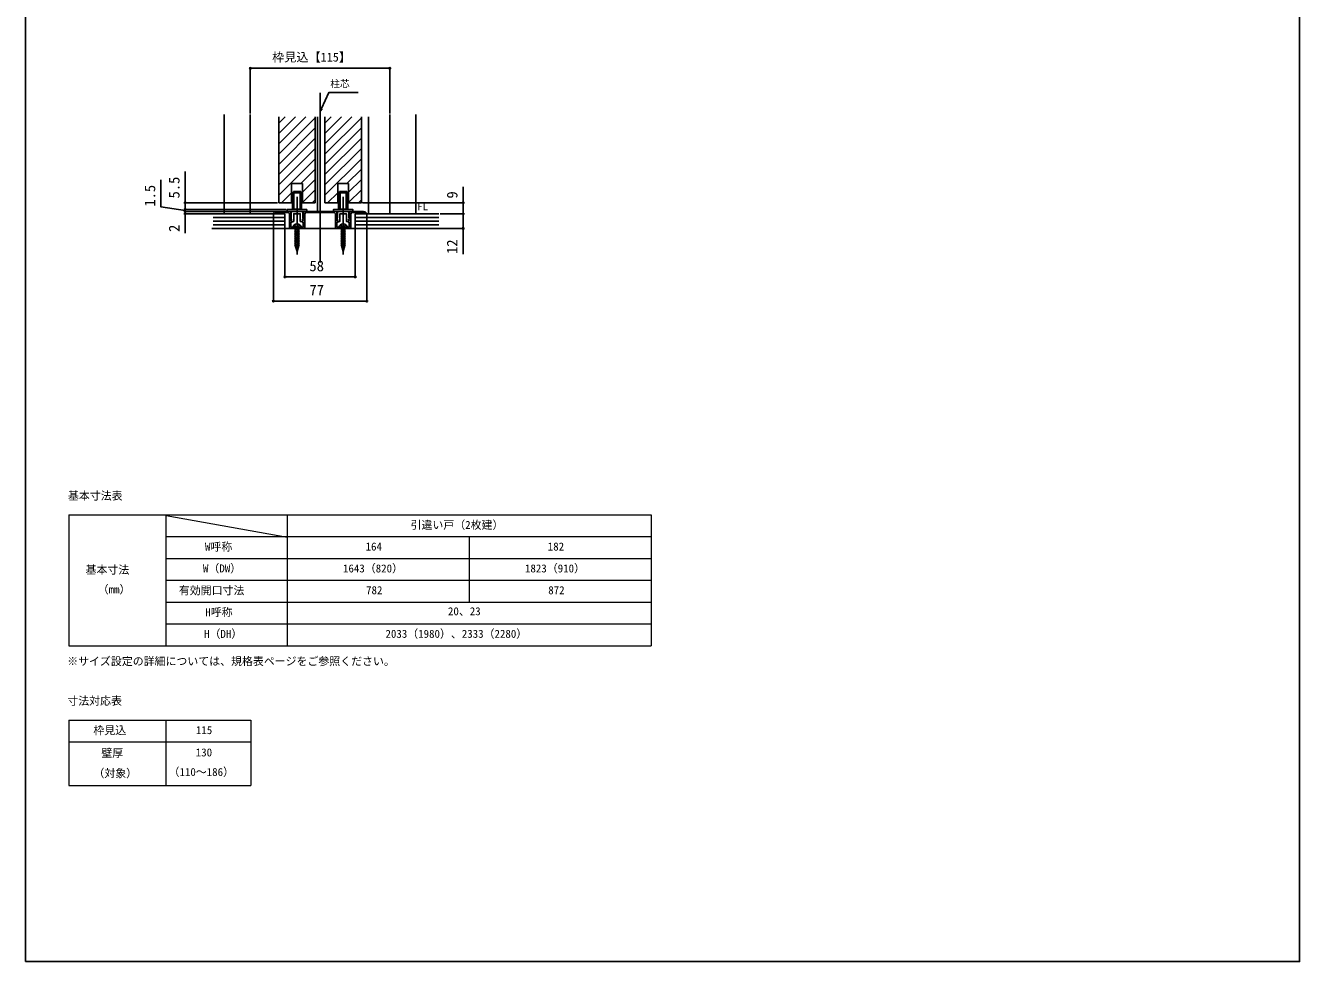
# Model space of a CAD drawing. Units: millimetres, scale not verified. Extents: x -525 to 525, y -783 to 779.
# Drawn here: x -525 to 525, y -783 to -11 of the extents above; entities that cross this region are included whole.
import ezdxf
from ezdxf.enums import TextEntityAlignment as Align

# ---------------------------------------------------------------- set-up
doc = ezdxf.new("R2010")
doc.units = ezdxf.units.MM
doc.header["$LTSCALE"] = 4
doc.layers.add('0-1_TABLE1', color=7, linetype='Continuous', lineweight=18)
for name, color, linetype in [('0-2_USER1', 3, 'Continuous'), ('0-3_YKK_11', 7, 'Continuous'), ('0-5_YKK_12', 2, 'Continuous'), ('0-6_YKK_13', 4, 'Continuous'), ('0-8_YKK_D', 6, 'Continuous'), ('0-9_YKK_ZWAK', 7, 'Continuous'), ('0-A_YSS_K', 3, 'Continuous')]:
    doc.layers.add(name, color=color, linetype=linetype)
doc.styles.add('ＭＳ ゴシック', font='')
doc.styles.get('ＭＳ ゴシック').set_extended_font_data('MS Gothic')

msp = doc.modelspace()

# ---------------------------------------------------------------- linework, layer by layer
at = {"layer": '0-1_TABLE1'}
for p, q in [((-489.374, -414.844), (-9.374, -414.844)), ((-489.374, -414.844), (-489.374, -522.844)), ((-409.374, -414.844), (-409.374, -522.844)), ((-409.144, -415.404), (-309.144, -433.404)), ((-309.374, -414.844), (-309.374, -522.844)), ((-9.374, -414.844), (-9.374, -522.844)), ((-409.374, -432.844), (-9.374, -432.844)), ((-159.374, -432.844), (-159.374, -486.844)), ((-409.374, -450.844), (-9.374, -450.844)), ((-409.374, -468.844), (-9.374, -468.844)), ((-409.374, -486.844), (-9.374, -486.844)), ((-409.374, -504.844), (-9.374, -504.844)), ((-489.374, -522.844), (-9.374, -522.844)), ((-489.374, -584.242), (-339.374, -584.242)), ((-489.374, -584.242), (-489.374, -638.242)), ((-409.374, -584.242), (-409.374, -638.242)), ((-339.374, -584.242), (-339.374, -638.242)), ((-489.374, -602.242), (-339.374, -602.242)), ((-489.374, -638.242), (-339.374, -638.242))]:
    msp.add_line(p, q, dxfattribs=at)
at = {"layer": '0-3_YKK_11'}
for points in [[(-320.521, -166.058), (-320.702, -166.443), (-320.702, -166.686), (-319.801, -166.686), (-319.625, -166.629)], [(-306.256, -171.686), (-306.006, -171.083), (-306.502, -170.586), (-306.502, -164.686), (-316.702, -164.686)], [(-316.702, -165.686), (-308.502, -165.686), (-307.502, -166.686), (-307.502, -178.686), (-294.902, -178.686), (-294.902, -166.686), (-293.902, -165.686), (-282.202, -165.686), (-270.502, -165.686), (-269.502, -166.686), (-269.502, -178.686), (-256.902, -178.686), (-256.902, -166.686), (-255.902, -165.686), (-247.702, -165.686)], [(-268.502, -164.686), (-282.202, -164.686), (-295.902, -164.686), (-295.902, -170.586), (-296.399, -171.083), (-296.149, -171.686)], [(-268.256, -171.686), (-268.006, -171.083), (-268.502, -170.586), (-268.502, -164.686)], [(-247.702, -164.686), (-257.902, -164.686), (-257.902, -170.586), (-258.399, -171.083), (-258.149, -171.686)], [(-244.779, -166.629), (-244.604, -166.686), (-243.702, -166.686), (-243.702, -166.443), (-243.884, -166.058)], [(-296.163, -172.286), (-296.39, -172.373), (-296.952, -172.936), (-296.952, -173.686), (-296.102, -173.686), (-296.102, -177.686), (-300.744, -177.686), (-300.927, -177.806), (-301.477, -177.806), (-301.661, -177.686), (-306.302, -177.686), (-306.302, -173.686), (-305.452, -173.686), (-305.452, -172.936), (-306.015, -172.373), (-306.242, -172.286)], [(-258.163, -172.286), (-258.39, -172.373), (-258.952, -172.936), (-258.952, -173.686), (-258.102, -173.686), (-258.102, -177.686), (-262.744, -177.686), (-262.927, -177.806), (-263.477, -177.806), (-263.661, -177.686), (-268.302, -177.686), (-268.302, -173.686), (-267.452, -173.686), (-267.452, -172.936), (-268.015, -172.373), (-268.242, -172.286)]]:
    msp.add_lwpolyline(points, dxfattribs=at)
for points in [[(-296.502, -164.686), (-305.902, -164.686), (-305.902, -167.686), (-305.902, -170.132), (-306.078, -170.405), (-306.14, -170.748), (-305.59, -171.298), (-305.751, -171.686), (-306.115, -171.686), (-306.228, -171.96), (-305.202, -172.986), (-303.902, -172.986), (-303.902, -166.686), (-301.202, -166.686), (-298.502, -166.686), (-298.502, -172.986), (-297.202, -172.986), (-296.177, -171.96), (-296.29, -171.686), (-296.654, -171.686), (-296.815, -171.298), (-296.265, -170.748), (-296.327, -170.405), (-296.502, -170.132), (-296.502, -167.686)], [(-258.502, -164.686), (-267.902, -164.686), (-267.902, -167.686), (-267.902, -170.132), (-268.078, -170.405), (-268.14, -170.748), (-267.59, -171.298), (-267.751, -171.686), (-268.115, -171.686), (-268.228, -171.96), (-267.202, -172.986), (-265.902, -172.986), (-265.902, -166.686), (-263.202, -166.686), (-260.502, -166.686), (-260.502, -172.986), (-259.202, -172.986), (-258.177, -171.96), (-258.29, -171.686), (-258.654, -171.686), (-258.815, -171.298), (-258.265, -170.748), (-258.327, -170.405), (-258.502, -170.132), (-258.502, -167.686)]]:
    msp.add_lwpolyline(points, close=True, dxfattribs=at)
for centre, radius, start, end in [((-316.702, -170.686), 6, 90, 129.5212), ((-316.702, -170.686), 5, 89.99998, 125.77484), ((-247.702, -170.686), 6, 50.4788, 90), ((-247.702, -170.686), 5, 54.22516, 90.00002), ((-306.256, -171.986), 0.3, 90.00001, 272.73384), ((-296.149, -171.986), 0.3, 267.26616, 89.99999), ((-268.256, -171.986), 0.3, 90.00001, 272.73384), ((-258.149, -171.986), 0.3, 267.26616, 89.99999)]:
    msp.add_arc(centre, radius, start, end, dxfattribs=at)
at = {"layer": '0-5_YKK_12'}
for p, q in [((-282.202, -206.709), (-282.202, -66.954)), ((-361.202, -84.886), (-361.202, -166.686)), ((-339.702, -166.686), (-339.702, -84.886)), ((-316.202, -157.686), (-316.202, -86.686)), ((-316.202, -91.956), (-310.933, -86.686)), ((-316.202, -100.441), (-302.448, -86.686)), ((-316.202, -108.926), (-293.962, -86.686)), ((-316.202, -117.412), (-286.202, -87.412)), ((-286.202, -86.686), (-286.202, -157.686)), ((-284.202, -86.686), (-284.202, -164.686)), ((-278.202, -86.686), (-278.202, -157.686)), ((-278.202, -91.956), (-272.933, -86.686)), ((-278.202, -100.441), (-264.448, -86.686)), ((-278.202, -108.926), (-255.962, -86.686)), ((-278.202, -117.412), (-248.202, -87.412)), ((-248.202, -86.686), (-248.202, -157.686)), ((-242.202, -86.686), (-242.202, -166.686)), ((-224.702, -166.686), (-224.702, -84.886)), ((-203.202, -84.886), (-203.202, -166.686)), ((-316.202, -125.897), (-286.202, -95.897)), ((-316.202, -134.382), (-286.202, -104.382)), ((-278.202, -125.897), (-248.202, -95.897)), ((-278.202, -134.382), (-248.202, -104.382)), ((-316.202, -142.867), (-286.202, -112.867)), ((-278.202, -142.867), (-248.202, -112.867)), ((-316.202, -151.353), (-286.202, -121.353)), ((-278.202, -151.353), (-248.202, -121.353)), ((-298.051, -141.686), (-286.202, -129.838)), ((-260.051, -141.686), (-248.202, -129.838)), ((-305.702, -157.686), (-305.702, -141.686)), ((-305.702, -141.686), (-296.702, -141.686)), ((-296.702, -148.823), (-286.202, -138.323)), ((-296.702, -157.686), (-296.702, -141.686)), ((-296.702, -157.308), (-286.202, -146.808)), ((-267.702, -157.686), (-267.702, -141.686)), ((-267.702, -141.686), (-258.702, -141.686)), ((-258.702, -148.823), (-248.202, -138.323)), ((-258.702, -157.686), (-258.702, -141.686)), ((-258.702, -157.308), (-248.202, -146.808)), ((-314.051, -157.686), (-305.702, -149.338)), ((-288.595, -157.686), (-286.202, -155.294)), ((-276.051, -157.686), (-267.702, -149.338)), ((-250.595, -157.686), (-248.202, -155.294)), ((-316.202, -157.686), (-305.702, -157.686)), ((-296.702, -157.686), (-286.202, -157.686)), ((-278.202, -157.686), (-267.702, -157.686)), ((-258.702, -157.686), (-248.202, -157.686)), ((-242.202, -166.365), (-242.202, -166.486))]:
    msp.add_line(p, q, dxfattribs=at)
at = {"layer": '0-6_YKK_13'}
for p, q in [((-304.952, -149.386), (-304.752, -149.186)), ((-297.652, -149.186), (-304.752, -149.186)), ((-304.202, -148.386), (-304.002, -148.186)), ((-304.202, -148.386), (-304.202, -149.186)), ((-304.202, -148.386), (-298.202, -148.386)), ((-304.002, -148.186), (-298.402, -148.186)), ((-303.702, -149.186), (-303.702, -163.186)), ((-301.202, -152.761), (-301.202, -173.518)), ((-298.702, -149.186), (-298.702, -163.186)), ((-298.202, -148.386), (-298.402, -148.186)), ((-298.202, -148.386), (-298.202, -149.186)), ((-297.452, -149.386), (-297.652, -149.186)), ((-297.452, -149.386), (-297.452, -162.786)), ((-266.952, -149.386), (-266.752, -149.186)), ((-259.652, -149.186), (-266.752, -149.186)), ((-266.202, -148.386), (-266.002, -148.186)), ((-266.202, -148.386), (-266.202, -149.186)), ((-266.202, -148.386), (-260.202, -148.386)), ((-266.002, -148.186), (-260.402, -148.186)), ((-265.702, -149.186), (-265.702, -163.186)), ((-263.202, -152.761), (-263.202, -173.518)), ((-260.702, -149.186), (-260.702, -163.186)), ((-260.202, -148.386), (-260.402, -148.186)), ((-260.202, -148.386), (-260.202, -149.186)), ((-259.452, -149.386), (-259.652, -149.186)), ((-259.452, -149.386), (-259.452, -162.786)), ((-297.452, -162.786), (-304.952, -162.786)), ((-297.652, -162.986), (-304.752, -162.986)), ((-297.652, -162.986), (-297.452, -162.786)), ((-259.452, -162.786), (-266.952, -162.786)), ((-259.652, -162.986), (-266.752, -162.986)), ((-259.652, -162.986), (-259.452, -162.786)), ((-304.702, -177.686), (-304.564, -177.171)), ((-299.202, -177.772), (-303.202, -178.844)), ((-302.602, -177.686), (-302.602, -192.858)), ((-301.202, -172.586), (-301.202, -200.186)), ((-299.802, -177.686), (-299.802, -192.858)), ((-266.702, -177.686), (-266.564, -177.171)), ((-261.202, -177.772), (-265.202, -178.844)), ((-264.602, -177.686), (-264.602, -192.858)), ((-263.202, -172.586), (-263.202, -200.186)), ((-261.802, -177.686), (-261.802, -192.858)), ((-299.202, -179.222), (-303.202, -180.293)), ((-299.202, -180.671), (-303.202, -181.743)), ((-299.202, -182.12), (-303.202, -183.192)), ((-299.202, -183.57), (-303.202, -184.642)), ((-299.202, -185.019), (-303.202, -186.091)), ((-299.202, -186.469), (-303.202, -187.54)), ((-299.202, -187.918), (-303.202, -188.99)), ((-261.202, -179.222), (-265.202, -180.293)), ((-261.202, -180.671), (-265.202, -181.743)), ((-261.202, -182.12), (-265.202, -183.192)), ((-261.202, -183.57), (-265.202, -184.642)), ((-261.202, -185.019), (-265.202, -186.091)), ((-261.202, -186.469), (-265.202, -187.54)), ((-261.202, -187.918), (-265.202, -188.99)), ((-299.202, -189.367), (-303.202, -190.439)), ((-299.202, -190.817), (-303.202, -191.889)), ((-299.202, -192.266), (-303.202, -193.338)), ((-301.202, -197.686), (-302.602, -192.858)), ((-299.602, -193.823), (-302.483, -194.595)), ((-300.277, -195.453), (-301.943, -195.899)), ((-300.953, -197.083), (-301.402, -197.204)), ((-301.202, -197.686), (-299.802, -192.858)), ((-261.202, -189.367), (-265.202, -190.439)), ((-261.202, -190.817), (-265.202, -191.889)), ((-261.202, -192.266), (-265.202, -193.338)), ((-263.202, -197.686), (-264.602, -192.858)), ((-261.602, -193.823), (-264.483, -194.595)), ((-262.277, -195.453), (-263.943, -195.899)), ((-262.953, -197.083), (-263.402, -197.204)), ((-263.202, -197.686), (-261.802, -192.858))]:
    msp.add_line(p, q, dxfattribs=at)
for points in [[(-297.452, -149.386), (-304.952, -149.386), (-304.952, -162.786)], [(-259.452, -149.386), (-266.952, -149.386), (-266.952, -162.786)], [(-304.702, -177.686), (-297.702, -177.686), (-297.84, -177.171)], [(-303.202, -175.593), (-302.352, -177.336), (-301.202, -177.947)], [(-299.202, -175.593), (-300.052, -177.336), (-301.202, -177.947)], [(-266.702, -177.686), (-259.702, -177.686), (-259.84, -177.171)], [(-265.202, -175.593), (-264.352, -177.336), (-263.202, -177.947)], [(-261.202, -175.593), (-262.052, -177.336), (-263.202, -177.947)]]:
    msp.add_lwpolyline(points, dxfattribs=at)
for points in [[(-309.202, -164.686), (-293.202, -164.686), (-293.202, -163.186), (-309.202, -163.186)], [(-271.202, -164.686), (-255.202, -164.686), (-255.202, -163.186), (-271.202, -163.186)]]:
    msp.add_lwpolyline(points, close=True, dxfattribs=at)
for centre, radius, start, end in [((-302.343, -177.766), 2.3, 126.88409, 165), ((-301.202, -179.286), 4.2, 53.11591, 126.88409), ((-300.062, -177.766), 2.3, 15, 53.11591), ((-264.343, -177.766), 2.3, 126.88409, 165), ((-263.202, -179.286), 4.2, 53.11591, 126.88409), ((-262.062, -177.766), 2.3, 15, 53.11591)]:
    msp.add_arc(centre, radius, start, end, dxfattribs=at)
at = {"layer": '0-8_YKK_D'}
for p, q in [((-339.702, -83.886), (-339.702, -45.686)), ((-339.702, -46.686), (-224.702, -46.686)), ((-224.702, -83.886), (-224.702, -45.686)), ((-317.202, -157.686), (-394.412, -157.686)), ((-310.202, -163.186), (-394.412, -163.186)), ((-310.202, -163.186), (-394.412, -163.186)), ((-317.702, -164.686), (-394.412, -164.686)), ((-317.702, -164.686), (-394.412, -164.686)), ((-328.202, -166.686), (-394.412, -166.686)), ((-393.412, -163.186), (-393.412, -160.636)), ((-393.412, -164.686), (-393.412, -162.136)), ((-393.412, -163.186), (-393.412, -164.686)), ((-393.412, -163.186), (-393.412, -164.686)), ((-393.412, -164.686), (-393.412, -167.236)), ((-393.412, -164.686), (-393.412, -166.686)), ((-393.412, -166.686), (-393.412, -182.741)), ((-320.702, -167.321), (-320.702, -239.686)), ((-247.202, -157.686), (-163.317, -157.686)), ((-243.702, -167.321), (-243.702, -239.686)), ((-183.317, -166.686), (-163.317, -166.686)), ((-182.317, -166.686), (-163.317, -166.686)), ((-311.202, -179.686), (-311.202, -219.686)), ((-253.202, -179.686), (-253.202, -219.686)), ((-183.317, -178.686), (-163.317, -178.686)), ((-311.202, -218.686), (-253.202, -218.686)), ((-320.702, -238.686), (-243.702, -238.686))]:
    msp.add_line(p, q, dxfattribs=at)
for points in [[(-282.202, -82.077), (-281.125, -79.766), (-275.026, -66.686), (-250.861, -66.686)], [(-280.505, -80.054), (-282.202, -82.077), (-281.744, -79.477)], [(-393.412, -163.186), (-393.412, -157.686), (-393.412, -131.909)], [(-393.412, -163.936), (-413.412, -160.936), (-413.412, -138.663)], [(-164.317, -166.686), (-164.317, -157.686), (-164.317, -144.318)], [(-164.317, -166.686), (-164.317, -178.686), (-164.317, -199.963)]]:
    msp.add_lwpolyline(points, dxfattribs=at)
for centre in [(-339.702, -46.686), (-224.702, -46.686), (-393.412, -157.686), (-164.317, -157.686), (-393.412, -163.186), (-393.412, -163.186), (-393.412, -164.686), (-393.412, -164.686), (-393.412, -166.686), (-164.317, -166.686), (-164.317, -166.686), (-164.317, -178.686), (-311.202, -218.686), (-253.202, -218.686), (-320.702, -238.686), (-243.702, -238.686)]:
    msp.add_circle(centre, 0.637, dxfattribs=at)
at = {"layer": '0-9_YKK_ZWAK'}
msp.add_line((-525, 746.7), (-525, -783.3), dxfattribs=at)
msp.add_lwpolyline([(-525, -783.3), (525, -783.3), (525, 746.7)], dxfattribs=at)
at = {"layer": '0-A_YSS_K'}
for p, q in [((-370.412, -166.686), (-311.202, -166.686)), ((-311.202, -166.686), (-311.202, -178.686)), ((-253.202, -166.686), (-253.202, -178.686)), ((-184.202, -166.686), (-253.202, -166.686)), ((-370.412, -169.686), (-311.202, -169.686)), ((-370.412, -172.686), (-311.202, -172.686)), ((-370.412, -175.686), (-311.202, -175.686)), ((-184.202, -169.686), (-253.202, -169.686)), ((-184.202, -172.686), (-253.202, -172.686)), ((-184.202, -175.686), (-253.202, -175.686)), ((-371.412, -178.686), (-183.202, -178.686))]:
    msp.add_line(p, q, dxfattribs=at)

# ---------------------------------------------------------------- texts
at = {"layer": '0-1_TABLE1', "style": 'ＭＳ ゴシック'}
for s, p in [('引違い戸（2枚建）', (-207.621, -428.523)), ('W呼称', (-377.067, -446.548)), ('164', (-244.677, -446.344)), ('182', (-94.55, -446.344)), ('基本寸法', (-475.453, -465.537)), ('W（DW）', (-378.729, -464.395)), ('1643（820）', (-263.317, -464.395)), ('1823（910）', (-113.317, -464.395)), ('（mm）', (-465.507, -481.713)), ('有効開口寸法', (-398.595, -482.548)), ('782', (-244.294, -482.344)), ('872', (-94.166, -482.344)), ('H呼称', (-376.811, -500.548)), ('20、23', (-176.811, -499.73)), ('H（DH）', (-377.808, -518.395)), ('2033（1980）、2333（2280）', (-228.305, -518.318)), ('枠見込', (-469.035, -597.921)), ('115', (-384.55, -597.742)), ('壁厚', (-462.439, -616.628)), ('130', (-384.652, -616.117)), ('（対象）', (-468.984, -633.315)), ('（110～186）', (-407.075, -632.293))]:
    msp.add_text(s, height=6.598, dxfattribs=at).set_placement(p, align=Align.BOTTOM_LEFT)
at = {"layer": '0-2_USER1', "style": 'ＭＳ ゴシック'}
for s, p in [('FL', (-202.164, -165.77)), ('基本寸法表', (-489.985, -404.483)), ('※サイズ設定の詳細については、規格表ページをご参照ください。', (-490.598, -540.943)), ('寸法対応表', (-490.499, -573.642))]:
    msp.add_text(s, height=6.598, dxfattribs=at).set_placement(p, align=Align.BOTTOM_LEFT)
at = {"layer": '0-8_YKK_D', "style": 'ＭＳ ゴシック'}
for s, height, p in [('枠見込【115】', 7.331, (-321.719, -43.322)), ('柱芯', 5.865, (-273.804, -64.141)), ('58', 8.798, (-290.964, -216.686)), ('77', 8.798, (-290.964, -236.686))]:
    msp.add_text(s, height=height, dxfattribs=at).set_placement(p, align=Align.BOTTOM_LEFT)
for s, p in [('1.5', (-415.412, -160.777)), ('5.5', (-395.412, -154.022)), ('9', (-166.317, -154.091)), ('2', (-395.412, -181.627)), ('12', (-166.317, -199.804))]:
    msp.add_text(s, height=8.798, rotation=90, dxfattribs=at).set_placement(p, align=Align.BOTTOM_LEFT)

doc.saveas('drawing.dxf')
